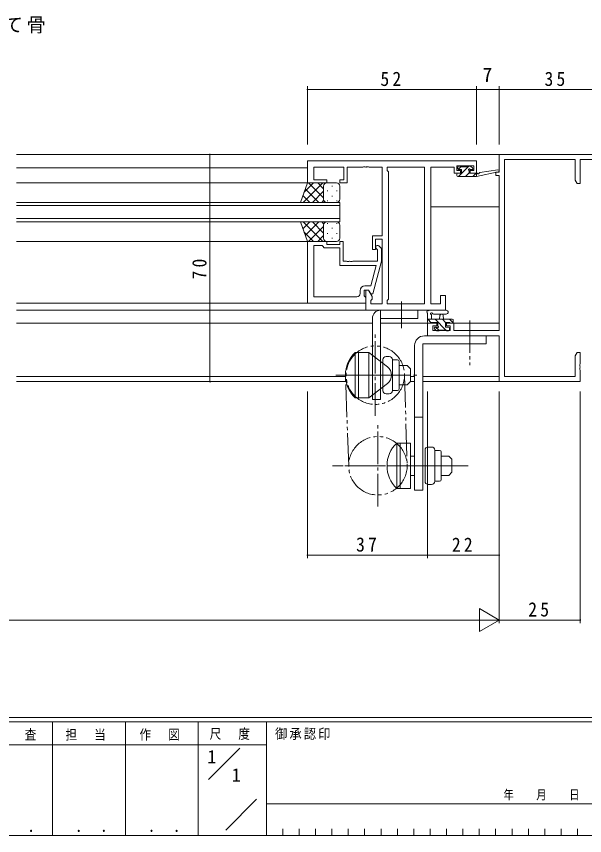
# Model space of a CAD drawing. Units: millimetres on the paper. Extents: x -397 to 397, y -282 to 282.
# Drawn here: x 132.5 to 307.4, y -282.1 to -29.8 of the extents above; entities that cross this region are included whole.
import ezdxf
from ezdxf.enums import TextEntityAlignment as Align

# ---------------------------------------------------------------- set-up
doc = ezdxf.new("R2010")
doc.units = ezdxf.units.MM
doc.linetypes.add('USER2', pattern=[13, 10, -1, 1, -1])
doc.linetypes.add('USER3', pattern=[15, 10, -1, 1, -1, 1, -1])
for name, color, linetype, lineweight in [('0-1_YKK_ZWAK', 7, 'Continuous', 18), ('0-3_YKK_11', 7, 'Continuous', 18), ('0-4_YKK_12', 2, 'Continuous', 18), ('0-5_YKK_13', 4, 'Continuous', 18), ('0-6_YKK_D', 6, 'Continuous', 18)]:
    doc.layers.add(name, color=color, linetype=linetype, lineweight=lineweight)
doc.layers.add('0-2_USER1', color=7, linetype='Continuous')
doc.styles.add('ＭＳ ゴシック', font='')
doc.styles.get('ＭＳ ゴシック').set_extended_font_data('MS Gothic')

msp = doc.modelspace()

# ---------------------------------------------------------------- linework, layer by layer
at = {"layer": '0-1_YKK_ZWAK'}
for p, q in [((376.092, -245.7), (-393.908, -245.7)), ((338.292, -247.1), (-393.908, -247.1)), ((143.692, -247.1), (143.692, -282.1)), ((166.092, -247.1), (166.092, -282.1)), ((188.492, -247.1), (188.492, -282.1)), ((209.492, -247.1), (209.492, -282.1)), ((189.476, -254.099), (121.292, -254.099)), ((189.476, -254.099), (209.492, -254.099)), ((191.662, -264.836), (201.355, -255.143)), ((196.964, -280.445), (206.488, -270.921)), ((209.492, -272.3), (310.291, -272.3)), ((214.532, -280), (214.532, -282.1)), ((219.572, -280), (219.572, -282.1)), ((224.612, -280), (224.612, -282.1)), ((229.652, -280), (229.652, -282.1)), ((234.692, -280), (234.692, -282.1)), ((239.732, -280), (239.732, -282.1)), ((244.772, -280), (244.772, -282.1)), ((249.812, -280), (249.812, -282.1)), ((254.852, -280), (254.852, -282.1)), ((259.892, -280), (259.892, -282.1)), ((264.932, -280), (264.932, -282.1)), ((269.972, -280), (269.972, -282.1)), ((275.012, -280), (275.012, -282.1)), ((280.052, -280), (280.052, -282.1)), ((285.092, -280), (285.092, -282.1)), ((290.132, -280), (290.132, -282.1)), ((295.172, -280), (295.172, -282.1)), ((300.211, -280), (300.211, -282.1)), ((305.251, -280), (305.251, -282.1)), ((-393.908, -282.1), (338.292, -282.1))]:
    msp.add_line(p, q, dxfattribs=at)
at = {"layer": '0-3_YKK_11'}
for p, q in [((281.12, -72.3), (281.12, -77.8)), ((316.12, -72.3), (281.12, -72.3)), ((222.12, -74.3), (222.12, -81.1)), ((274.12, -74.3), (222.12, -74.3)), ((274.12, -78.1), (274.12, -74.3)), ((282.75, -73.93), (304.49, -73.93)), ((282.75, -140.67), (282.75, -73.93)), ((304.49, -73.93), (304.49, -80.209)), ((306.12, -73.93), (314.49, -73.93)), ((306.12, -81.3), (306.12, -73.93)), ((224.05, -76.23), (233.32, -76.23)), ((224.05, -80.1), (224.05, -76.23)), ((233.32, -76.23), (233.32, -80.1)), ((234.32, -76.23), (239.162, -76.23)), ((234.32, -81.1), (234.32, -76.23)), ((239.162, -76.23), (239.345, -76.11)), ((239.345, -76.11), (239.895, -76.11)), ((239.895, -76.11), (240.078, -76.23)), ((240.078, -76.23), (240.162, -76.23)), ((240.162, -76.23), (240.345, -76.11)), ((240.345, -76.11), (240.895, -76.11)), ((240.895, -76.11), (241.078, -76.23)), ((241.078, -76.23), (245.12, -76.23)), ((245.12, -76.23), (245.12, -97.4)), ((246.62, -76.23), (246.62, -77.3)), ((258.19, -76.23), (246.62, -76.23)), ((246.62, -77.3), (247.05, -77.73)), ((247.05, -77.73), (247.05, -116.87)), ((258.19, -118.37), (258.19, -76.23)), ((258.19, -118.37), (258.19, -76.23)), ((260.12, -76.23), (267.32, -76.23)), ((260.12, -118.37), (260.12, -76.23)), ((267.32, -76.23), (267.32, -77.03)), ((267.32, -77.03), (267.32, -78.1)), ((267.32, -78.1), (269.22, -78.1)), ((268.12, -75.8), (273.32, -75.8)), ((268.12, -77.3), (268.12, -75.8)), ((269.22, -77.3), (268.12, -77.3)), ((269.22, -78.1), (269.22, -77.3)), ((272.22, -77.3), (272.22, -78.1)), ((273.32, -77.3), (272.22, -77.3)), ((272.22, -78.1), (274.12, -78.1)), ((273.32, -75.8), (273.32, -77.3)), ((280.12, -77.8), (280.12, -78.8)), ((281.12, -77.8), (280.12, -77.8)), ((228.12, -80.1), (224.05, -80.1)), ((228.12, -81.1), (228.12, -80.1)), ((232.12, -80.1), (232.12, -81.1)), ((233.32, -80.1), (232.12, -80.1)), ((280.12, -78.8), (281.12, -78.8)), ((281.12, -78.8), (281.12, -126.57)), ((304.49, -80.209), (305.12, -81.3)), ((222.12, -81.1), (228.12, -81.1)), ((232.12, -81.1), (234.32, -81.1)), ((305.12, -81.3), (306.12, -81.3)), ((242.12, -97.4), (242.12, -101.6)), ((245.12, -97.4), (242.12, -97.4)), ((222.12, -99.1), (228.12, -99.1)), ((222.12, -118.1), (222.12, -99.1)), ((224.05, -100.4), (224.05, -116.17)), ((226.62, -100.4), (224.05, -100.4)), ((224.05, -100.4), (224.05, -116.17)), ((226.82, -100.6), (226.62, -100.4)), ((227.32, -101.1), (226.82, -100.6)), ((228.12, -99.1), (228.12, -100.1)), ((228.12, -100.1), (232.12, -100.1)), ((232.12, -99.1), (233.12, -99.1)), ((232.12, -100.1), (232.12, -99.1)), ((233.12, -99.1), (233.12, -105.2)), ((243.12, -98.4), (245.12, -98.4)), ((243.12, -101.6), (243.12, -98.4)), ((244.144, -100.476), (244.92, -101.251)), ((245.12, -98.4), (245.12, -118.37)), ((232.12, -101.1), (227.32, -101.1)), ((232.12, -106.5), (232.12, -101.1)), ((242.12, -101.6), (243.12, -101.6)), ((243.72, -101.749), (243.296, -101.324)), ((243.72, -105.2), (243.72, -101.749)), ((244.92, -101.251), (244.92, -105.197)), ((233.12, -105.2), (234.162, -105.2)), ((234.162, -105.2), (234.345, -105.32)), ((234.345, -105.32), (234.895, -105.32)), ((234.895, -105.32), (235.078, -105.2)), ((235.078, -105.2), (235.162, -105.2)), ((235.162, -105.2), (235.345, -105.32)), ((235.345, -105.32), (235.895, -105.32)), ((235.895, -105.32), (236.078, -105.2)), ((236.078, -105.2), (243.72, -105.2)), ((244.92, -105.197), (242.213, -115.3)), ((243.328, -106.5), (232.12, -106.5)), ((241.64, -112.8), (243.328, -106.5)), ((239.82, -112.8), (241.64, -112.8)), ((238.32, -115.17), (238.32, -114.3)), ((239.62, -114.1), (239.62, -115.9)), ((240.92, -114.1), (239.62, -114.1)), ((239.62, -115.9), (239.82, -116.1)), ((240.12, -114.1), (240.12, -120.3)), ((240.92, -114.1), (240.12, -114.1)), ((242.05, -116.057), (240.92, -114.1)), ((241.613, -115.3), (240.92, -114.1)), ((242.213, -115.3), (241.613, -115.3)), ((263.12, -115.8), (263.12, -118.37)), ((264.62, -115.8), (263.12, -115.8)), ((264.62, -120.3), (264.62, -115.8)), ((240.12, -118.1), (222.12, -118.1)), ((224.05, -116.17), (237.32, -116.17)), ((239.82, -116.1), (240.12, -116.4)), ((240.12, -116.4), (240.12, -118.1)), ((241.62, -117.3), (242.05, -116.87)), ((241.62, -118.37), (241.62, -117.3)), ((245.12, -118.37), (241.62, -118.37)), ((242.05, -116.87), (242.05, -116.057)), ((247.05, -116.87), (246.62, -117.3)), ((246.62, -117.3), (246.62, -118.37)), ((246.62, -118.37), (258.19, -118.37)), ((263.12, -118.37), (260.12, -118.37)), ((240.12, -120.3), (264.62, -120.3)), ((259.12, -124.3), (259.12, -128.2)), ((261.92, -124.3), (259.12, -124.3)), ((260.75, -125.1), (261.92, -125.1)), ((260.75, -126.57), (260.75, -125.1)), ((261.92, -125.1), (261.92, -124.3)), ((264.92, -124.3), (264.92, -125.1)), ((267.22, -124.3), (264.92, -124.3)), ((264.92, -125.1), (266.02, -125.1)), ((266.02, -125.1), (266.02, -126.57)), ((267.22, -126.57), (267.22, -124.3)), ((259.12, -128.2), (281.12, -128.2)), ((266.02, -126.57), (260.75, -126.57)), ((281.12, -126.57), (267.22, -126.57)), ((281.12, -128.2), (281.12, -142.3)), ((305.12, -133.3), (304.49, -134.391)), ((306.12, -133.3), (305.12, -133.3)), ((306.12, -136.842), (306.12, -133.3)), ((304.49, -134.391), (304.49, -140.67)), ((306, -137.025), (306.12, -136.842)), ((306, -137.575), (306, -137.025)), ((306.12, -137.758), (306, -137.575)), ((306, -138.025), (306.12, -137.842)), ((306, -138.575), (306, -138.025)), ((306.12, -138.758), (306, -138.575)), ((306.12, -137.842), (306.12, -137.758)), ((306.12, -142.3), (306.12, -138.758)), ((304.49, -140.67), (282.75, -140.67)), ((281.12, -142.3), (306.12, -142.3))]:
    msp.add_line(p, q, dxfattribs=at)
for centre, radius, start, end in [((243.72, -100.9), 0.6, 44.99999, 225.00001), ((239.82, -114.3), 1.5, 90.00001, 179.99999), ((237.32, -115.17), 1, 270.00001, 359.99999)]:
    msp.add_arc(centre, radius, start, end, dxfattribs=at)
at = {"layer": '0-4_YKK_12'}
for p, q in [((132.62, -72.3), (281.42, -72.3)), ((132.62, -76.5), (222.12, -76.5)), ((222.62, -81.1), (132.62, -81.1)), ((232.121, -87.101), (132.62, -87.101)), ((132.62, -88.101), (232.121, -88.101)), ((232.121, -93.101), (232.121, -87.101)), ((281.12, -88.5), (260.12, -88.5)), ((232.121, -92.101), (132.62, -92.101)), ((132.62, -93.101), (232.121, -93.101)), ((132.62, -99.1), (222.62, -99.1)), ((132.62, -118.1), (222.42, -118.1)), ((132.62, -120.3), (240.42, -120.3)), ((132.62, -124.3), (242.12, -124.3)), ((244.62, -124.3), (262.22, -124.3)), ((281.12, -124.3), (264.62, -124.3)), ((132.62, -140.67), (233.827, -140.67)), ((253.82, -140.67), (255.12, -140.67)), ((257.62, -140.67), (281.12, -140.67)), ((132.62, -142.3), (234.029, -142.3)), ((253.82, -142.3), (255.12, -142.3)), ((257.62, -142.3), (281.42, -142.3))]:
    msp.add_line(p, q, dxfattribs=at)
at = {"layer": '0-5_YKK_13'}
for p, q in [((268.42, -76.7), (268.42, -76.2)), ((268.42, -78.1), (269.52, -78.1)), ((269.405, -76.026), (268.513, -76.918)), ((271.776, -75.9), (268.576, -79.1)), ((268.72, -75.9), (269.22, -75.9)), ((269.52, -77), (268.72, -77)), ((269.42, -76.1), (271.42, -76.1)), ((269.52, -78.1), (269.52, -77)), ((271.92, -78.002), (270.821, -79.1)), ((271.62, -75.9), (272.22, -75.9)), ((271.92, -77.461), (271.92, -78.1)), ((271.92, -78.1), (274.118, -78.1)), ((272.72, -77), (272.381, -77)), ((272.432, -75.988), (272.932, -76.488)), ((274.066, -78.1), (273.066, -79.1)), ((274.118, -79.1), (280.879, -77.694)), ((274.118, -78.1), (274.205, -78.086)), ((274.118, -79.1), (274.118, -78.1)), ((275.232, -77.927), (280.774, -77.103)), ((268.12, -78.8), (268.12, -78.4)), ((268.42, -79.1), (274.118, -79.1)), ((219.977, -87.101), (222.12, -81.101)), ((226.852, -81.101), (220.852, -87.101)), ((224.023, -81.101), (221.062, -84.061)), ((225.671, -87.101), (221.475, -82.905)), ((222.12, -81.101), (228.12, -81.101)), ((227.12, -85.721), (222.5, -81.101)), ((227.12, -82.892), (225.328, -81.101)), ((227.12, -82.101), (227.12, -85.701)), ((227.12, -82.501), (227.12, -86.101)), ((231.12, -81.101), (228.12, -81.101)), ((229.756, -82.021), (229.756, -82.221)), ((232.12, -86.101), (232.12, -82.101)), ((222.843, -87.101), (220.731, -84.989)), ((227.12, -83.661), (223.68, -87.101)), ((228.341, -83.436), (228.341, -83.636)), ((229.756, -85.051), (229.756, -85.251)), ((231.171, -83.436), (231.171, -83.636)), ((228.12, -87.101), (219.977, -87.101)), ((227.176, -86.432), (226.508, -87.101)), ((228.12, -87.101), (231.12, -87.101)), ((228.341, -86.466), (228.341, -86.666)), ((231.171, -86.466), (231.171, -86.666)), ((219.977, -93.101), (228.12, -93.101)), ((219.977, -93.101), (222.12, -99.101)), ((222.843, -93.101), (220.731, -95.212)), ((226.852, -99.101), (220.852, -93.101)), ((225.671, -93.101), (221.475, -97.296)), ((227.12, -96.54), (223.68, -93.101)), ((227.177, -93.769), (226.508, -93.101)), ((228.12, -93.101), (231.12, -93.101)), ((227.12, -94.48), (222.5, -99.101)), ((227.12, -97.701), (227.12, -94.101)), ((227.12, -98.101), (227.12, -94.501)), ((228.341, -93.736), (228.341, -93.536)), ((229.756, -95.151), (229.756, -94.951)), ((231.171, -93.736), (231.171, -93.536)), ((232.12, -94.101), (232.12, -98.101)), ((224.023, -99.101), (221.062, -96.14)), ((227.12, -97.309), (225.328, -99.101)), ((228.341, -96.766), (228.341, -96.566)), ((229.756, -98.181), (229.756, -97.981)), ((231.171, -96.766), (231.171, -96.566)), ((222.12, -99.101), (228.12, -99.101)), ((231.12, -99.101), (228.12, -99.101)), ((244.62, -147.8), (244.62, -120.3)), ((244.62, -120.3), (256.12, -120.3)), ((264.848, -120.3), (259.685, -120.3)), ((259.12, -124), (259.12, -121.32)), ((259.12, -123.1), (266.72, -123.1)), ((260.213, -124.15), (259.163, -123.1)), ((260.32, -121.92), (260.32, -123.1)), ((264.848, -121.5), (260.887, -121.503)), ((264.708, -126.4), (261.408, -123.1)), ((262.82, -123.1), (262.922, -121.956)), ((264.653, -124.1), (263.653, -123.1)), ((264.02, -123.1), (263.918, -121.956)), ((266.968, -124.169), (265.898, -123.1)), ((267.02, -123.4), (267.02, -124)), ((260.02, -124.3), (259.42, -124.3)), ((262.22, -124.1), (260.22, -124.1)), ((261.708, -126.512), (261.208, -126.012)), ((261.42, -125.5), (261.759, -125.5)), ((262.63, -126.567), (261.563, -125.5)), ((262.22, -125.039), (262.22, -124.1)), ((264.62, -124.1), (264.62, -125.5)), ((265.92, -124.1), (264.62, -124.1)), ((264.62, -125.5), (265.52, -125.5)), ((265.82, -125.8), (265.82, -126.3)), ((266.72, -124.3), (266.12, -124.3)), ((277.12, -128.2), (258.12, -128.2)), ((262.52, -126.6), (261.92, -126.6)), ((264.82, -126.4), (262.72, -126.4)), ((265.52, -126.6), (265.02, -126.6)), ((277.12, -128.2), (277.12, -130.7)), ((257.62, -175.7), (257.62, -130.7)), ((277.12, -130.7), (257.62, -130.7)), ((236.82, -133.3), (237.82, -133.3)), ((236.82, -133.3), (236.82, -147.3)), ((237.82, -147.3), (237.82, -133.3)), ((237.82, -133.3), (241.02, -133.3)), ((237.82, -133.3), (237.82, -147.3)), ((246.756, -137.727), (241.02, -133.3)), ((241.02, -133.3), (241.02, -147.3)), ((255.12, -131.2), (255.12, -175.7)), ((241.02, -137.597), (241.02, -134.847)), ((245.32, -135.526), (245.32, -145.074)), ((247.32, -134.526), (246.32, -134.526)), ((248.32, -135.526), (248.32, -136.913)), ((248.32, -135.55), (249.82, -135.55)), ((250.32, -136.05), (250.32, -144.55)), ((248.32, -143.687), (248.32, -136.913)), ((250.32, -137.3), (252.82, -137.3)), ((252.82, -137.3), (253.82, -138.3)), ((253.82, -138.3), (253.82, -142.3)), ((248.073, -140.3), (239.468, -140.3)), ((246.756, -142.873), (241.02, -147.3)), ((248.32, -143.687), (248.32, -145.074)), ((247.32, -146.074), (246.32, -146.074)), ((248.32, -145.05), (249.82, -145.05)), ((236.82, -147.3), (237.82, -147.3)), ((237.82, -147.3), (241.02, -147.3)), ((255.12, -153.2), (257.62, -153.2)), ((249.62, -161.2), (250.62, -161.2)), ((249.62, -161.2), (249.62, -175.2)), ((250.62, -175.2), (250.62, -161.2)), ((250.62, -161.2), (250.62, -175.2)), ((253.82, -161.2), (250.62, -161.2)), ((253.82, -175.2), (253.82, -161.2)), ((253.82, -165.497), (253.82, -162.747)), ((258.32, -163.426), (258.32, -172.974)), ((260.32, -162.426), (259.32, -162.426)), ((261.32, -163.426), (261.32, -164.813)), ((261.32, -163.45), (262.82, -163.45)), ((263.32, -163.95), (263.32, -172.45)), ((253.82, -165.2), (255.12, -165.2)), ((261.32, -171.587), (261.32, -164.813)), ((263.32, -165.2), (265.62, -165.2)), ((265.62, -165.2), (266.62, -166.2)), ((266.62, -166.2), (266.62, -170.2)), ((262.475, -168.2), (249.959, -168.2)), ((253.82, -171.2), (255.12, -171.2)), ((255.12, -173.653), (255.12, -170.903)), ((260.32, -173.974), (259.32, -173.974)), ((261.32, -171.587), (261.32, -172.974)), ((261.32, -172.95), (262.82, -172.95)), ((249.62, -175.2), (250.62, -175.2)), ((250.62, -175.2), (253.82, -175.2)), ((257.62, -175.7), (255.12, -175.7))]:
    msp.add_line(p, q, dxfattribs=at)
at = {"layer": '0-5_YKK_13', "linetype": 'USER2'}
for p, q in [((251.12, -117.579), (251.12, -125.793)), ((272.12, -123.443), (272.12, -137.184)), ((243.02, -152.8), (243.02, -127.8)), ((230.82, -140.3), (256.177, -140.3)), ((243.82, -180.7), (243.82, -155.7)), ((271.62, -168.2), (229.82, -168.2)), ((270.141, -168.2), (230.131, -168.2))]:
    msp.add_line(p, q, dxfattribs=at)
at = {"layer": '0-5_YKK_13', "linetype": 'USER3'}
for p, q in [((234.82, -168.2), (233.82, -140.3)), ((252.02, -140.3), (252.82, -168.2))]:
    msp.add_line(p, q, dxfattribs=at)
at = {"layer": '0-5_YKK_13'}
for points in [[(256.12, -120.3), (256.12, -122.8), (244.62, -122.8)], [(242.12, -122.8), (242.12, -147.8), (244.62, -147.8)], [(250.32, -143.3), (252.82, -143.3), (253.82, -142.3)], [(263.32, -171.2), (265.62, -171.2), (266.62, -170.2)]]:
    msp.add_lwpolyline(points, dxfattribs=at)
at = {"layer": '0-5_YKK_13', "linetype": 'USER3'}
for centre in [(243.02, -140.3), (243.82, -168.2)]:
    msp.add_circle(centre, 9, dxfattribs=at)
at = {"layer": '0-5_YKK_13'}
for centre, radius, start, end in [((268.42, -78.4), 0.3, 90, 180), ((268.72, -76.2), 0.3, 90, 180), ((268.72, -76.7), 0.3, 180, 270), ((269.22, -76.1), 0.2, 0, 90), ((271.62, -76.1), 0.2, 90, 180), ((271.92, -77), 0.25, 33.05573, 236.94427), ((271.62, -77.461), 0.3, 0, 56.94427), ((272.381, -76.7), 0.3, 213.05573, 270), ((272.22, -76.2), 0.3, 45, 90), ((272.72, -76.7), 0.3, 270, 45), ((274.253, -78.382), 0.3, 39.19754, 99.19754), ((274.718, -78.003), 0.3, 219.19754, 338.44936), ((275.276, -78.223), 0.3, 98.44936, 158.44936), ((280.818, -77.4), 0.3, 281.74981, 98.44936), ((268.42, -78.8), 0.3, 180, 270), ((228.12, -82.101), 1, 90, 180), ((228.12, -82.101), 1, 90, 180), ((231.12, -82.101), 1, 360, 90), ((228.12, -86.101), 1, 180, 270), ((228.12, -86.101), 1, 180, 270), ((231.12, -86.101), 1, 270, 360), ((228.12, -94.101), 1, 90, 180), ((228.12, -94.101), 1, 90, 180), ((231.12, -94.101), 1, 360, 90), ((228.12, -98.101), 1, 180, 270), ((228.12, -98.101), 1, 180, 270), ((231.12, -98.101), 1, 270, 360), ((244.62, -122.8), 2.5, 90, 180), ((259.12, -120.8), 0.3, 79.47122, 240), ((258.82, -121.32), 0.3, 0, 60), ((259.229, -120.21), 0.3, 259.47122, 319.47122), ((259.685, -120.6), 0.3, 90, 139.47122), ((264.847, -120.9), 0.6, 270.04023, 90.04023), ((260.32, -121.4), 0.3, 19.18976, 240), ((260.02, -121.92), 0.3, 0, 60), ((260.886, -121.203), 0.3, 199.18976, 270.04023), ((263.42, -122), 0.5, 5.09207, 174.90793), ((266.72, -123.4), 0.3, 0, 90), ((259.42, -124), 0.3, 180, 270), ((260.02, -124.1), 0.2, 270, 0), ((261.42, -125.8), 0.3, 90, 225), ((261.759, -125.8), 0.3, 33.05573, 90), ((262.22, -125.5), 0.25, 213.05573, 56.94427), ((262.52, -125.039), 0.3, 180, 236.94427), ((265.52, -125.8), 0.3, 0, 90), ((266.12, -124.1), 0.2, 180, 270), ((266.72, -124), 0.3, 270, 0), ((258.12, -131.2), 3, 90, 180), ((261.92, -126.3), 0.3, 225, 270), ((262.52, -126.4), 0.2, 270, 0), ((265.02, -126.4), 0.2, 180, 270), ((265.52, -126.3), 0.3, 270, 0), ((243.486, -140.3), 9.667, 133.60284, 226.39716), ((246.32, -135.526), 1, 90, 180), ((247.32, -135.526), 1, 0, 90), ((249.82, -136.05), 0.5, 0, 90), ((244.77, -140.3), 3.25, 307.66316, 52.33684), ((246.32, -145.074), 1, 180, 270), ((247.32, -145.074), 1, 270, 0), ((249.82, -144.55), 0.5, 270, 0), ((256.286, -168.2), 9.667, 133.60284, 226.39716), ((259.32, -163.426), 1, 90, 180), ((260.32, -163.426), 1, 0, 90), ((262.82, -163.95), 0.5, 0, 90), ((259.32, -172.974), 1, 180, 270), ((260.32, -172.974), 1, 270, 0), ((262.82, -172.45), 0.5, 270, 0)]:
    msp.add_arc(centre, radius, start, end, dxfattribs=at)
at = {"layer": '0-6_YKK_D'}
for p, q in [((222.12, -69.3), (222.12, -51.3)), ((274.12, -52.3), (222.12, -52.3)), ((274.12, -69.3), (274.12, -51.3)), ((274.12, -69.3), (274.12, -51.3)), ((281.12, -52.3), (274.12, -52.3)), ((281.12, -69.3), (281.12, -51.3)), ((281.12, -69.3), (281.12, -51.3)), ((281.12, -52.3), (316.12, -52.3)), ((219.12, -72.3), (191.12, -72.3)), ((192.12, -72.3), (192.12, -142.3)), ((219.12, -142.3), (191.12, -142.3)), ((222.12, -145.3), (222.12, -196.7)), ((259.12, -145.3), (259.12, -196.7)), ((259.12, -145.3), (259.12, -196.7)), ((281.12, -145.3), (281.12, -196.7)), ((281.12, -145.3), (281.12, -216.7)), ((281.12, -145.3), (281.12, -216.7)), ((306.12, -145.3), (306.12, -216.7)), ((259.12, -195.7), (222.12, -195.7)), ((281.12, -195.7), (259.12, -195.7)), ((275.058, -212.2), (275.058, -219.2)), ((281.12, -215.7), (275.058, -212.2)), ((274.12, -215.7), (-11.88, -215.7)), ((281.12, -215.7), (268.995, -215.7)), ((281.12, -215.7), (275.058, -219.2)), ((306.12, -215.7), (281.12, -215.7))]:
    msp.add_line(p, q, dxfattribs=at)
for centre, start, end in [((222.12, -52.3), 0, 180), ((222.12, -52.3), 180, 0), ((274.12, -52.3), 0, 180), ((274.12, -52.3), 0, 180), ((274.12, -52.3), 180, 0), ((274.12, -52.3), 180, 0), ((281.12, -52.3), 0, 180), ((281.12, -52.3), 0, 180), ((281.12, -52.3), 180, 0), ((281.12, -52.3), 180, 0), ((192.12, -72.3), 90, 270), ((192.12, -72.3), 270, 90), ((192.12, -142.3), 90, 270), ((192.12, -142.3), 270, 90), ((222.12, -195.7), 0, 180), ((222.12, -195.7), 180, 0), ((259.12, -195.7), 0, 180), ((259.12, -195.7), 0, 180), ((259.12, -195.7), 180, 0), ((259.12, -195.7), 180, 0), ((281.12, -195.7), 0, 180), ((281.12, -195.7), 180, 0), ((306.12, -215.7), 0, 180), ((306.12, -215.7), 180, 0)]:
    msp.add_arc(centre, 0.106, start, end, dxfattribs=at)

# ---------------------------------------------------------------- texts
at = {"layer": '0-1_YKK_ZWAK', "attachment_point": 7, "style": 'ＭＳ ゴシック'}
for s, insert, char_height in [('\\T1.24;\\W0.85;照\\~\\~査', (126.281, -252.88), 3.079), ('\\T1.24;\\W0.85;担\\~\\~当', (147.646, -252.88), 3.079), ('\\T1.24;\\W0.85;作\\~\\~図', (170.412, -252.862), 3.079), ('\\T1.24;\\W0.85;尺\\~\\~度', (192.004, -252.637), 3.079), ('\\T1.17;\\W0.9;御承認印', (212.159, -252.633), 3.079), ('\\T1.28;\\W0.8;年\\~\\~\\~月\\~\\~\\~日', (282.468, -271.269), 2.903), ('\\T1.24;\\W0.85;\\~．\\~．', (125.747, -281.046), 3.592), ('\\T1.24;\\W0.85;\\~．\\~．', (148.147, -281.046), 3.592), ('\\T1.24;\\W0.85;\\~．\\~．', (170.547, -281.046), 3.592)]:
    msp.add_mtext(s, dxfattribs=dict(at, insert=insert, char_height=char_height))
at = {"layer": '0-2_USER1', "style": 'ＭＳ ゴシック'}
for p in [(191.292, -261.099), (198.825, -266.699)]:
    msp.add_text('1', height=4.106, dxfattribs=at).set_placement(p, align=Align.BOTTOM_LEFT)
at = {"layer": '0-2_USER1', "insert": (121.592, -35.072), "char_height": 4.399, "attachment_point": 7, "style": 'ＭＳ ゴシック'}
msp.add_mtext('\\T1.17;たて骨', dxfattribs=at)
at = {"layer": '0-6_YKK_D', "color": 7, "style": 'ＭＳ ゴシック'}
msp.add_text('7', height=4.399, dxfattribs=at).set_placement((276.025, -51.3), align=Align.BOTTOM_LEFT)
at = {"layer": '0-6_YKK_D', "color": 7, "char_height": 4.399, "attachment_point": 7, "style": 'ＭＳ ゴシック'}
for s, insert in [('\\T1.37;\\W0.9;52', (244.6, -51.3)), ('\\T1.37;\\W0.9;35', (295.1, -51.3)), ('\\T1.37;\\W0.9;37', (237.1, -194.7)), ('\\T1.37;\\W0.9;22', (266.6, -194.7)), ('\\T1.37;\\W0.9;25', (290.1, -214.7))]:
    msp.add_mtext(s, dxfattribs=dict(at, insert=insert))
at = {"layer": '0-6_YKK_D', "color": 7, "insert": (191.12, -110.82), "char_height": 4.399, "attachment_point": 7, "rotation": 90, "style": 'ＭＳ ゴシック'}
msp.add_mtext('\\T1.37;\\W0.9;70', dxfattribs=at)

doc.saveas('drawing.dxf')
